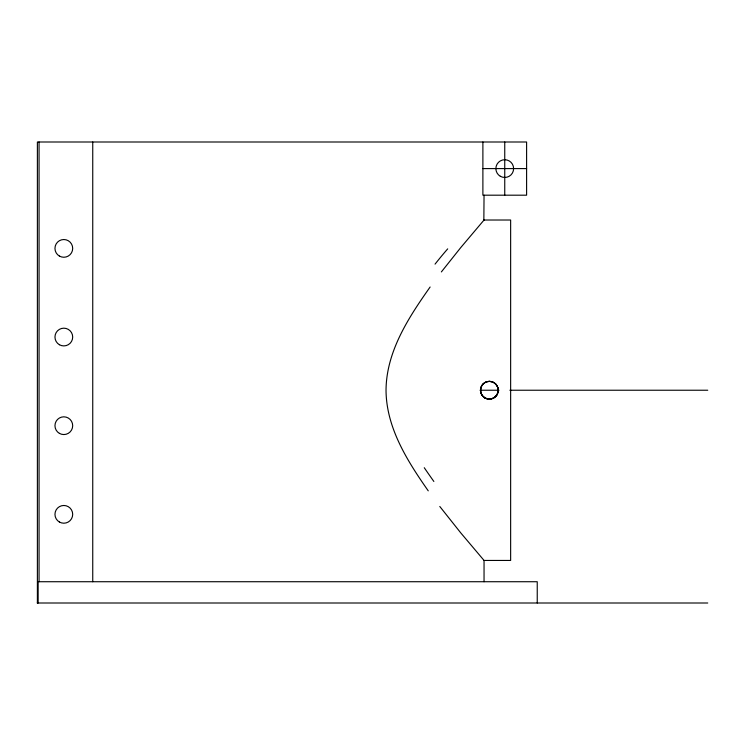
<?xml version="1.0" encoding="UTF-8"?>
<svg xmlns="http://www.w3.org/2000/svg" width="745" height="745" viewBox="0 0 745 745"><rect width="100%" height="100%" fill="white"/><g stroke="black" fill="none" stroke-linecap="round" stroke-linejoin="round"><path stroke-width="1.12" d="M430.116 287.011C408.577 317.528 386.31 351.528 386.031 390.231C386.264 427.816 407.422 461.062 428.245 490.843M441.375 271.916L460.745 247.591L483.933 220.148M483.85 220.25L484.045 195.19M482.89 168.594L526.603 168.594M484.045 220.017L510.642 220.017L510.642 560.445L484.045 560.445L460.745 532.871L439.792 506.479M480.069 390.231L499.001 390.231M509.869 390.231L707.75 390.231M37.25 603.003L707.75 603.003M537.238 603.003L537.238 581.724L38.144 581.724L38.144 603.003M504.747 141.997L504.747 195.19M484.045 560.445L484.045 581.724M482.89 141.997L482.89 195.19L526.603 195.19L526.603 141.997L37.39 141.997L37.39 603.003M92.743 141.997L92.743 581.724M39.057 141.997L39.057 581.724M433.86 481.466A222.792 37.753 60 0 1 424.259 467.72M435.052 264.13A221.321 50.641 -62.5 0 1 447.698 248.867M496.915 394.85A8.865 8.847 -90 0 0 489.586 381.365A8.865 8.847 -90 0 0 481.596 394.468A8.865 8.847 -90 0 0 496.915 394.85M481.698 385.808A8.865 8.847 90 0 0 489.363 399.096A8.865 8.847 90 0 0 497.027 385.808A8.865 8.847 90 0 0 481.698 385.808M59.395 522.021A8.865 8.865 0 0 0 72.693 514.348A8.865 8.865 0 0 0 59.395 506.665A8.865 8.865 0 0 0 59.395 522.021M59.395 433.367A8.865 8.865 0 0 0 72.693 425.693A8.865 8.865 0 0 0 59.395 418.01A8.865 8.865 0 0 0 59.395 433.367M59.395 344.721A8.865 8.865 0 0 0 72.693 337.038A8.865 8.865 0 0 0 59.395 329.365A8.865 8.865 0 0 0 59.395 344.721M59.395 256.066A8.865 8.865 0 0 0 72.693 248.383A8.865 8.865 0 0 0 59.395 240.71A8.865 8.865 0 0 0 59.395 256.066M500.314 176.276A8.865 8.865 0 0 0 513.612 168.594A8.865 8.865 0 0 0 500.314 160.92A8.865 8.865 0 0 0 500.314 176.276M484.93 397.904A8.865 8.865 0 0 0 498.228 390.231A8.865 8.865 0 0 0 484.93 382.558A8.865 8.865 0 0 0 484.93 397.904"/></g></svg>
